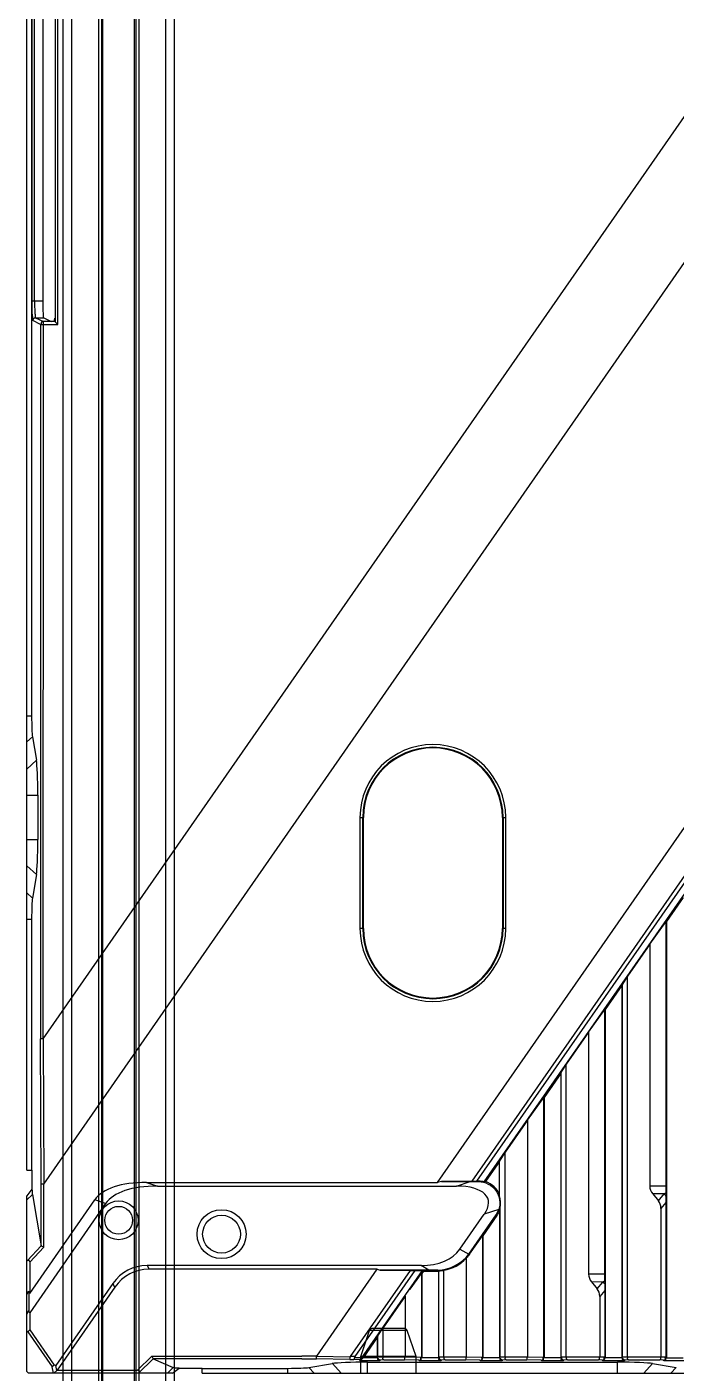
# Model space of a CAD drawing. Header units: millimetres. Extents: x 389 to 17466, y 310 to 5904.
# Drawn here: x 10893 to 11009.7, y 4533.6 to 4775.9 of the extents above; entities that cross this region are included whole.
import ezdxf

# ---------------------------------------------------------------- set-up
doc = ezdxf.new("R2010")
doc.units = ezdxf.units.MM

# ---------------------------------------------------------------- blocks, each defined once
blk = doc.blocks.new('aszfxn')
at = {"color": 7, "linetype": 'Continuous'}
for p, q in [((9140.37, 3308.69), (9141.96, 3313.36)), ((9148.74, 3313.36), (9141.96, 3313.36)), ((9148.26, 3313.69), (9142.43, 3313.69)), ((9150.32, 3308.69), (9148.74, 3313.36)), ((9140.37, 3305.69), (9140.37, 3308.69)), ((9150.32, 3308.69), (9140.37, 3308.69)), ((9150.32, 3305.69), (9150.32, 3308.69)), ((9083.27, 2885.85), (9341.64, 3257.76)), ((9083.38, 2859.71), (9350.77, 3244.62)), ((9080.35, 2862.19), (9080.35, 3085.69)), ((9081.19, 3085.69), (9081.19, 2943.97)), ((9085.92, 3014.42), (9085.92, 3076.97)), ((9085.42, 3076.47), (9085.42, 3014.92)), ((9081.23, 3072.77), (9081.23, 3018.62)), ((9081.73, 3018.62), (9081.73, 3072.77)), ((9083.26, 3018.62), (9083.26, 3072.77)), ((9154.21, 2860.01), (9292.85, 3059.59)), ((9160.43, 2860.2), (9293.07, 3051.13)), ((9161.28, 2860.2), (9293.63, 3050.71)), ((9162.6, 2860.1), (9294.58, 3050.08)), ((9083.26, 3018.62), (9081.23, 3018.62)), ((9082.8, 3014.42), (9081.41, 3015.12)), ((9081.91, 3015.62), (9083.3, 3014.92)), ((9081.91, 3015.62), (9083.41, 3015.62)), ((9082.8, 3014.42), (9082.8, 2885.83)), ((9082.8, 3014.42), (9085.92, 3014.42)), ((9083.3, 3011.54), (9083.3, 3014.92)), ((9085.42, 3014.92), (9083.3, 3014.92)), ((9083.41, 3015.62), (9084.68, 3014.95)), ((9085.42, 3014.92), (9085.31, 3014.97)), ((9085.42, 3014.91), (9085.67, 3014.67)), ((9085.67, 3014.67), (9085.8, 3014.54)), ((9083.27, 2885.85), (9083.3, 3011.54)), ((9080.35, 2943.97), (9081.19, 2943.97)), ((9081.34, 2940.21), (9080.35, 2939.28)), ((9081.34, 2940.21), (9082.05, 2936)), ((9080.35, 2934.39), (9082.05, 2936)), ((9080.35, 2929.69), (9082.3, 2929.69)), ((9082.3, 2929.69), (9082.3, 2921.7)), ((9140.23, 2925.69), (9140.23, 2905.69)), ((9140.23, 2925.69), (9140.85, 2925.69)), ((9140.73, 2905.69), (9140.73, 2925.69)), ((9140.85, 2905.69), (9140.85, 2925.69)), ((9165.85, 2925.69), (9165.85, 2905.69)), ((9165.85, 2925.69), (9166.46, 2925.69)), ((9165.97, 2925.69), (9165.97, 2905.69)), ((9166.46, 2905.69), (9166.46, 2925.69)), ((9080.35, 2921.7), (9082.3, 2921.7)), ((9082.05, 2915.39), (9080.35, 2917)), ((9082.05, 2915.39), (9081.34, 2911.18)), ((9080.35, 2912.11), (9081.34, 2911.18)), ((9198.35, 2911.28), (9195.35, 2906.96)), ((9080.35, 2907.41), (9081.19, 2907.41)), ((9081.19, 2907.41), (9081.19, 2862.19)), ((9140.85, 2905.69), (9140.23, 2905.69)), ((9166.46, 2905.69), (9165.85, 2905.69)), ((9192.35, 2902.87), (9195.29, 2906.98)), ((9195.29, 2859.31), (9195.29, 2906.98)), ((9195.29, 2906.98), (9195.35, 2906.96)), ((9195.35, 2906.96), (9195.35, 2828.44)), ((9192.35, 2902.87), (9188.35, 2897.11)), ((9192.35, 2902.87), (9192.35, 2859.31)), ((9187.35, 2895.44), (9184.35, 2891.13)), ((9187.43, 2895.71), (9187.35, 2895.44)), ((9187.35, 2895.44), (9187.35, 2828.46)), ((9188.35, 2897.11), (9187.43, 2895.71)), ((9187.43, 2828.54), (9187.43, 2895.71)), ((9188.35, 2828.58), (9188.35, 2897.11)), ((9181.35, 2887.04), (9184.29, 2891.14)), ((9184.29, 2843.47), (9184.29, 2891.14)), ((9184.35, 2891.13), (9184.29, 2891.14)), ((9184.35, 2891.13), (9184.35, 2828.44)), ((9082.9, 2859.69), (9082.8, 2885.83)), ((9083.27, 2885.85), (9082.87, 2885.84)), ((9083.27, 2885.85), (9083.38, 2859.71)), ((9181.35, 2887.04), (9177.35, 2881.28)), ((9181.35, 2887.04), (9181.35, 2843.47)), ((9177.35, 2881.28), (9176.43, 2879.88)), ((9177.35, 2828.58), (9177.35, 2881.28)), ((9176.35, 2879.61), (9173.35, 2875.29)), ((9176.43, 2879.88), (9176.35, 2879.61)), ((9176.35, 2879.61), (9176.35, 2828.46)), ((9176.43, 2828.54), (9176.43, 2879.88)), ((9170.35, 2871.2), (9173.29, 2875.31)), ((9173.29, 2828.49), (9173.29, 2875.31)), ((9173.29, 2875.31), (9173.35, 2875.29)), ((9173.35, 2875.29), (9173.35, 2828.44)), ((9170.35, 2871.2), (9166.35, 2865.45)), ((9170.35, 2871.2), (9170.35, 2828.57)), ((9165.35, 2863.78), (9162.83, 2860.15)), ((9166.35, 2865.45), (9165.35, 2863.91)), ((9165.35, 2857.57), (9165.35, 2863.91)), ((9166.35, 2828.58), (9166.35, 2865.45)), ((9080.35, 2862.19), (9081.25, 2862.19)), ((9081.25, 2862.19), (9081.25, 2858.78)), ((9081.25, 2858.78), (9080.35, 2857.57)), ((9082.91, 2848.57), (9082.9, 2859.69)), ((9083.38, 2859.71), (9082.98, 2859.7)), ((9083.4, 2848.38), (9083.38, 2859.71)), ((9101.87, 2860.01), (9103.84, 2859.34)), ((9101.87, 2860.01), (9154.21, 2860.01)), ((9103.84, 2859.34), (9157.58, 2859.34)), ((9154.9, 2860.14), (9154.21, 2860.01)), ((9160.43, 2860.2), (9154.9, 2860.14)), ((9154.9, 2860.14), (9160.08, 2860.14)), ((9157.58, 2859.34), (9160.08, 2860.14)), ((9160.43, 2860.2), (9161.28, 2860.2)), ((9161.6, 2860.21), (9161.28, 2860.2)), ((9161.6, 2860.21), (9161.6, 2860.14)), ((9195.29, 2859.31), (9192.35, 2859.31)), ((9081.34, 2857.8), (9080.35, 2856.87)), ((9080.35, 2825.99), (9080.35, 2857.57)), ((9080.85, 2840.03), (9092.53, 2856.86)), ((9081.34, 2857.8), (9082.91, 2848.57)), ((9094.5, 2856.19), (9092.53, 2856.86)), ((9192.9, 2857.92), (9193.91, 2856.7)), ((9194.92, 2857.92), (9192.9, 2857.92)), ((9193.91, 2856.7), (9194.92, 2857.92)), ((9195.26, 2856.39), (9194.35, 2855.28)), ((9194.92, 2857.92), (9195.28, 2858.19)), ((9195.26, 2856.37), (9195.26, 2828.54)), ((9094.5, 2856.19), (9080.85, 2836.52)), ((9158.22, 2847.98), (9162.6, 2854.29)), ((9159.81, 2847.11), (9164.72, 2854.18)), ((9164.88, 2854.06), (9162.35, 2850.41)), ((9165.19, 2855.12), (9162.6, 2854.29)), ((9164.72, 2854.18), (9164.88, 2854.06)), ((9165.35, 2854.96), (9165.35, 2828.46)), ((9165.43, 2828.54), (9165.43, 2855.42)), ((9194.35, 2855.28), (9194.35, 2828.58)), ((9159.95, 2847.09), (9162.29, 2850.4)), ((9162.29, 2850.4), (9162.35, 2850.41)), ((9162.29, 2850.4), (9162.29, 2828.51)), ((9162.35, 2850.41), (9162.35, 2828.44)), ((9082.91, 2848.57), (9080.47, 2845.96)), ((9083.4, 2848.38), (9080.85, 2845.66)), ((9083.4, 2848.37), (9082.98, 2848.54)), ((9158.22, 2847.98), (9159.81, 2847.11)), ((9159.95, 2847.09), (9159.85, 2847.16)), ((9080.35, 2845.88), (9080.47, 2845.96)), ((9080.83, 2845.79), (9080.85, 2845.66)), ((9080.85, 2845.66), (9080.85, 2840.03)), ((9101.96, 2845.04), (9102.3, 2844.37)), ((9151.22, 2845.04), (9101.96, 2845.04)), ((9143.35, 2844.37), (9102.3, 2844.37)), ((9132.49, 2828.75), (9143.35, 2844.37)), ((9143.35, 2844.37), (9143.85, 2844.24)), ((9152.61, 2844.24), (9143.85, 2844.24)), ((9143.85, 2844.24), (9149.3, 2844.18)), ((9152.61, 2844.24), (9151.22, 2845.04)), ((9154.26, 2844.24), (9154.26, 2844.09)), ((9159.35, 2846.36), (9159.35, 2828.57)), ((9095.8, 2841.82), (9085.57, 2827.08)), ((9096.15, 2841.16), (9095.8, 2841.82)), ((9138.51, 2828.65), (9149.3, 2844.18)), ((9139.36, 2828.65), (9150.15, 2844.18)), ((9140.59, 2828.43), (9151.51, 2844.15)), ((9149.25, 2840.8), (9151.29, 2843.64)), ((9149.3, 2844.18), (9150.15, 2844.18)), ((9150.15, 2844.18), (9151.51, 2844.15)), ((9151.29, 2843.64), (9151.29, 2828.51)), ((9151.29, 2843.64), (9151.35, 2843.62)), ((9151.64, 2844.04), (9151.35, 2843.62)), ((9151.35, 2843.62), (9151.35, 2828.44)), ((9151.51, 2844.15), (9151.64, 2844.04)), ((9151.64, 2844.04), (9154.35, 2844.04)), ((9154.43, 2844.1), (9154.26, 2844.09)), ((9154.43, 2844.1), (9154.35, 2844.04)), ((9154.35, 2844.04), (9154.35, 2828.46)), ((9154.43, 2828.54), (9154.43, 2844.1)), ((9155.35, 2828.58), (9155.35, 2844.21)), ((9184.29, 2843.47), (9181.35, 2843.47)), ((9181.9, 2842.09), (9182.91, 2840.86)), ((9183.92, 2842.08), (9181.9, 2842.09)), ((9182.91, 2840.86), (9183.92, 2842.08)), ((9183.92, 2842.08), (9184.28, 2842.35)), ((9080.35, 2839.82), (9080.66, 2840.41)), ((9080.66, 2840.41), (9080.85, 2840.03)), ((9080.66, 2840.41), (9080.66, 2836.9)), ((9096.15, 2841.16), (9085.77, 2826.19)), ((9148.35, 2839.53), (9144.35, 2833.78)), ((9148.35, 2839.53), (9148.35, 2828.57)), ((9149.23, 2840.81), (9149.25, 2840.8)), ((9184.26, 2840.56), (9183.35, 2839.45)), ((9183.35, 2839.45), (9183.35, 2828.58)), ((9184.26, 2840.53), (9184.26, 2828.54)), ((9080.35, 2836.31), (9080.66, 2836.9)), ((9080.85, 2836.52), (9080.66, 2836.9)), ((9080.85, 2836.52), (9080.85, 2833.47)), ((9080.52, 2833.12), (9080.35, 2833.26)), ((9080.52, 2833.12), (9080.85, 2833.47)), ((9080.52, 2833.12), (9084.88, 2826.84)), ((9080.85, 2833.47), (9085.27, 2827.1)), ((9143.43, 2832.37), (9143.35, 2832.11)), ((9143.43, 2832.37), (9144.35, 2833.78)), ((9143.43, 2828.54), (9143.43, 2832.37)), ((9144.35, 2833.78), (9144.35, 2828.58)), ((9143.35, 2832.11), (9140.8, 2828.44)), ((9143.35, 2832.11), (9143.35, 2828.46)), ((9100.23, 2826.19), (9102.82, 2828.75)), ((9100.43, 2825.69), (9103.03, 2828.25)), ((9102.82, 2828.75), (9102.99, 2828.35)), ((9103.03, 2828.25), (9106.62, 2826.72)), ((9129.78, 2828.25), (9103.03, 2828.25)), ((9132.49, 2828.75), (9129.78, 2828.73)), ((9129.78, 2828.25), (9132.38, 2828.25)), ((9131.06, 2826.68), (9135.27, 2827.4)), ((9138.39, 2828.15), (9132.38, 2828.25)), ((9138.47, 2828.54), (9132.45, 2828.65)), ((9136.87, 2825.69), (9135.27, 2827.4)), ((9138.39, 2828.15), (9139.15, 2828.15)), ((9139.36, 2828.65), (9138.51, 2828.65)), ((9140.13, 2828.11), (9139.15, 2828.15)), ((9140.59, 2828.43), (9139.29, 2828.48)), ((9140.13, 2828.11), (9140.22, 2827.94)), ((9140.22, 2827.94), (9143.82, 2827.94)), ((9140.53, 2828.34), (9140.59, 2828.43)), ((9140.62, 2828.17), (9140.53, 2828.34)), ((9143.35, 2828.44), (9140.8, 2828.44)), ((9141.57, 2825.69), (9141.57, 2827.64)), ((9141.57, 2827.64), (9186.57, 2827.64)), ((9143.43, 2828.54), (9143.35, 2828.46)), ((9144.35, 2828.58), (9143.43, 2828.53)), ((9143.82, 2827.94), (9143.92, 2828.03)), ((9144.55, 2828.07), (9143.92, 2828.03)), ((9148.35, 2828.57), (9144.35, 2828.57)), ((9144.55, 2828.07), (9148.23, 2828.07)), ((9150.81, 2828), (9148.23, 2828.07)), ((9151.29, 2828.49), (9148.35, 2828.57)), ((9150.81, 2828), (9150.87, 2827.94)), ((9150.87, 2827.94), (9154.82, 2827.94)), ((9151.35, 2828.46), (9151.29, 2828.51)), ((9154.35, 2828.44), (9151.35, 2828.44)), ((9154.43, 2828.54), (9154.35, 2828.46)), ((9155.35, 2828.58), (9154.43, 2828.53)), ((9154.82, 2827.94), (9154.92, 2828.03)), ((9155.55, 2828.07), (9154.92, 2828.03)), ((9159.35, 2828.57), (9155.35, 2828.57)), ((9155.55, 2828.07), (9159.23, 2828.07)), ((9161.81, 2828), (9159.23, 2828.07)), ((9162.29, 2828.49), (9159.35, 2828.57)), ((9161.81, 2828), (9161.87, 2827.94)), ((9161.87, 2827.94), (9165.82, 2827.94)), ((9162.35, 2828.46), (9162.29, 2828.51)), ((9165.35, 2828.44), (9162.35, 2828.44)), ((9165.43, 2828.54), (9165.35, 2828.46)), ((9166.35, 2828.58), (9165.43, 2828.53)), ((9165.82, 2827.94), (9165.92, 2828.03)), ((9166.55, 2828.07), (9165.92, 2828.03)), ((9170.35, 2828.57), (9166.35, 2828.57)), ((9166.55, 2828.07), (9170.23, 2828.07)), ((9172.81, 2828), (9170.23, 2828.07)), ((9173.29, 2828.49), (9170.35, 2828.57)), ((9172.81, 2828), (9172.87, 2827.94)), ((9172.87, 2827.94), (9176.82, 2827.94)), ((9173.35, 2828.46), (9173.29, 2828.51)), ((9176.35, 2828.44), (9173.35, 2828.44)), ((9176.43, 2828.54), (9176.35, 2828.46)), ((9177.35, 2828.58), (9176.43, 2828.53)), ((9176.82, 2827.94), (9176.92, 2828.03)), ((9177.55, 2828.07), (9176.92, 2828.03)), ((9183.35, 2828.57), (9177.35, 2828.57)), ((9177.55, 2828.07), (9183.14, 2828.07)), ((9183.78, 2828.03), (9183.14, 2828.07)), ((9184.26, 2828.53), (9183.35, 2828.58)), ((9183.78, 2828.03), (9183.87, 2827.94)), ((9183.87, 2827.94), (9187.82, 2827.94)), ((9184.35, 2828.46), (9184.26, 2828.54)), ((9187.35, 2828.44), (9184.35, 2828.44)), ((9186.57, 2825.69), (9186.57, 2827.64)), ((9187.43, 2828.54), (9187.35, 2828.46)), ((9188.35, 2828.58), (9187.43, 2828.53)), ((9187.82, 2827.94), (9187.92, 2828.03)), ((9188.55, 2828.07), (9187.92, 2828.03)), ((9194.35, 2828.57), (9188.35, 2828.57)), ((9188.55, 2828.07), (9194.14, 2828.07)), ((9192.87, 2827.4), (9191.27, 2825.69)), ((9192.87, 2827.4), (9197.08, 2826.68)), ((9194.78, 2828.03), (9194.14, 2828.07)), ((9195.26, 2828.53), (9194.35, 2828.58)), ((9194.87, 2827.94), (9194.78, 2828.03)), ((9194.87, 2827.94), (9198.82, 2827.94)), ((9195.35, 2828.46), (9195.26, 2828.54)), ((9195.35, 2828.44), (9198.35, 2828.44)), ((9080.65, 2825.69), (9080.35, 2825.99)), ((9106.54, 2825.69), (9080.65, 2825.69)), ((9085.27, 2827.1), (9084.88, 2826.84)), ((9085.11, 2825.69), (9084.88, 2826.84)), ((9085.77, 2826.19), (9085.16, 2825.69)), ((9085.57, 2827.08), (9085.27, 2827.1)), ((9085.75, 2826.17), (9085.57, 2827.08)), ((9085.77, 2826.19), (9100.23, 2826.19)), ((9105.61, 2825.69), (9106.62, 2826.72)), ((9106.54, 2825.69), (9107.75, 2826.6)), ((9107.75, 2826.6), (9111.85, 2826.6)), ((9111.85, 2825.69), (9111.85, 2826.6)), ((9111.85, 2826.54), (9127.29, 2826.54)), ((9111.85, 2825.69), (9295.35, 2825.69)), ((9127.29, 2825.69), (9127.29, 2826.54)), ((9131.06, 2826.68), (9131.99, 2825.69)), ((9196.15, 2825.69), (9197.08, 2826.68))]:
    blk.add_line(p, q, dxfattribs=at)
blk.add_lwpolyline([(9139.29, 2828.48), (9139.29, 2828.51), (9139.32, 2828.57), (9139.35, 2828.64)], dxfattribs=at)
for centre, radius in [((9096.85, 2853.19), 3.5), ((9096.85, 2853.19), 2.5), ((9115.35, 2850.69), 4.4), ((9115.35, 2850.69), 3.4)]:
    blk.add_circle(centre, radius, dxfattribs=at)
for centre, radius, start, end in [((9142.43, 3313.19), 0.5, 90, 161.222), ((9148.26, 3313.19), 0.5, 18.778, 90), ((9153.35, 2925.69), 13.11, 0, 180), ((9153.35, 2925.69), 12.62, 0, 180), ((9153.35, 2925.69), 12.5, 0, 180), ((9153.35, 2905.69), 13.11, 180, 0), ((9153.35, 2905.69), 12.62, 180, 0), ((9153.35, 2905.69), 12.5, 180, 0), ((9161.6, 2856.34), 4, 20.2794, 72.0544), ((9131.82, 2859.29), 63.47, 359.0025, 0.0075), ((9191.53, 2854.25), 4.99, 41.468, 47.2637), ((9276.57, 2856.33), 81.31, 179.1383, 179.9765), ((9322.89, 2855.72), 127.63, 178.8932, 179.1744), ((9161.6, 2856.34), 4, 325.2309, 339.7206), ((9154.26, 2851.04), 6.91, 279.0385, 317.37), ((9154.02, 2851.06), 6.97, 273.3954, 280.9988), ((9180.53, 2838.42), 4.99, 41.468, 47.2637), ((9311.87, 2839.88), 127.61, 178.8932, 179.1745), ((9120.82, 2843.46), 63.47, 359.0025, 0.0075), ((9265.57, 2840.5), 81.31, 179.1383, 179.9765), ((9122.28, 9639.85), 6811.13, 269.836322, 270.063074)]:
    blk.add_arc(centre, radius, start, end, dxfattribs=at)
for centre, major_axis, ratio, start_param, end_param in [((9085.3, 3015.92), (0, 1), 0.052408, -2.817038, -1.986014), ((9081.4, 2943.97), (0, 3.94), 0.05248, -4.712389, -3.440942), ((9081.95, 2929.69), (0, 6.6), 0.05248, -1.570796, -0.299349), ((9081.95, 2921.7), (0, 6.6), 0.05248, -2.842244, -1.570796), ((9081.4, 2907.41), (0, 3.94), 0.05248, 0.299349, 1.570796), ((9081.4, 2861.57), (0, 3.94), 0.05248, -3.927286, -3.440942), ((9111.71, 2849.19), (19.69, -6.66), 0.433035, 2.233679, 3.017333), ((9113.68, 2848.53), (-19.69, 6.66), 0.433035, -0.907913, -0.12426), ((9151.8, 2853.33), (11.47, 3.66), 0.415384, -0.496063, 0.914991), ((9174.13, 2860.47), (17.26, 0.27), 0.011165, -2.522691, -2.384062), ((9161.68, 2856.28), (3.23, -2.24), 0.999639, 1.942826, 2.199847), ((9166.29, 2853.08), (7.05, -4.9), 0.745659, 2.500349, 2.532976), ((9201.29, 2859.3), (8.94, -0.01), 0.447213, -3.141155, -2.787056), ((9161.45, 2856.34), (4.08, 0), 0.99939, 6.054834, 6.588589), ((9190.39, 2852.89), (3.32, 4.01), 0.537556, -0.576141, -0.102519), ((9161.68, 2856.29), (3.04, -2.11), 0.999657, 0, 0.285257), ((9153.81, 2856.34), (11.69, 0), 0.745659, -0.159719, -0.106179), ((9145.43, 2855.86), (13.04, -7.49), 0.5986, -0.805892, -0.051162), ((9103.7, 2834.22), (-5.22, 9.98), 0.799087, -0.395949, 0.395949), ((9104.05, 2833.56), (-5.22, 9.98), 0.799087, -0.395949, 0.395949), ((9166.69, 2843.64), (18.83, -0.45), 0.021083, 2.291893, 2.415467), ((9190.29, 2843.47), (8.94, -0.01), 0.447213, -3.141155, -2.787056), ((9179.39, 2837.06), (3.32, 4.01), 0.537556, -0.576141, -0.102519), ((9134.01, 2828.75), (1.56, 0.12), 0.310502, 2.892725, 3.103587), ((9141.57, 2827.3), (6.6, 0), 0.05248, 1.570796, 2.842244), ((9140.03, 2828.65), (1.56, 0.12), 0.310502, 2.892725, 3.103587), ((9140.83, 2828.44), (0.348, 0.5), 0.043003, -4.682442, -4.126215), ((9186.57, 2827.3), (6.6, 0), 0.05248, 0.299349, 1.570796), ((9099.72, 2825.69), (0.863, 0.354), 0.409737, 0.166333, 0.785398), ((9110.54, 2826.75), (3.94, 0), 0.05248, -3.018931, -2.355899), ((9127.29, 2826.75), (3.94, 0), 0.05248, -1.570796, -0.299349)]:
    blk.add_ellipse(centre, major_axis=major_axis, ratio=ratio, start_param=start_param, end_param=end_param, dxfattribs=at)
for points, knots in [([(9081.23, 3018.62), (9081.23, 3018.18), (9081.25, 3017.38), (9081.24, 3016.26), (9081.37, 3015.62), (9081.32, 3015.16), (9081.41, 3015.12)], [0, 0, 0, 0, 0.375776, 0.696317, 0.914572, 1, 1, 1, 1]), ([(9081.73, 3018.62), (9081.73, 3018.24), (9081.74, 3017.55), (9081.74, 3016.6), (9081.86, 3016.05), (9081.83, 3015.65), (9081.91, 3015.62)], [0, 0, 0, 0, 0.375121, 0.695398, 0.912965, 1, 1, 1, 1]), ([(9083.41, 3015.62), (9083.33, 3015.66), (9083.38, 3016.05), (9083.26, 3016.6), (9083.27, 3017.55), (9083.26, 3018.24), (9083.26, 3018.62)], [0, 0, 0, 0, 0.085405, 0.30367, 0.624159, 1, 1, 1, 1]), ([(9083.3, 3014.92), (9083.18, 3014.92), (9082.92, 3014.91), (9082.87, 3014.6), (9082.93, 3014.52)], [0, 0, 0, 0, 0.542802, 1, 1, 1, 1]), ([(9161.6, 2860.14), (9162.75, 2860.15), (9165.2, 2858.91), (9165.56, 2856.21), (9165.19, 2855.12)], [0, 0, 0, 0, 0.499926, 1, 1, 1, 1]), ([(9080.44, 2845.94), (9080.51, 2845.99), (9080.71, 2846.11), (9080.81, 2845.88), (9080.83, 2845.79)], [0, 0, 0, 0, 0.460744, 1, 1, 1, 1]), ([(9132.38, 2828.25), (9132.4, 2828.26), (9132.44, 2828.4), (9132.44, 2828.51), (9132.43, 2828.59)], [0, 0, 0, 0, 0.264692, 1, 1, 1, 1]), ([(9138.39, 2828.15), (9138.42, 2828.16), (9138.46, 2828.3), (9138.46, 2828.4), (9138.45, 2828.49)], [0, 0, 0, 0, 0.264695, 1, 1, 1, 1]), ([(9139.15, 2828.15), (9139.19, 2828.15), (9139.28, 2828.24), (9139.26, 2828.36), (9139.25, 2828.44)], [0, 0, 0, 0, 0.308991, 1, 1, 1, 1]), ([(9140.22, 2827.94), (9140.32, 2827.94), (9140.51, 2827.98), (9140.55, 2828.14), (9140.56, 2828.19)], [0, 0, 0, 0, 0.676677, 1, 1, 1, 1]), ([(9143.82, 2827.94), (9143.72, 2827.94), (9143.46, 2827.95), (9143.41, 2828.24), (9143.46, 2828.35)], [0, 0, 0, 0, 0.481997, 1, 1, 1, 1]), ([(9143.92, 2828.03), (9143.8, 2828.04), (9143.54, 2828.06), (9143.49, 2828.37), (9143.55, 2828.45)], [0, 0, 0, 0, 0.527189, 1, 1, 1, 1]), ([(9144.55, 2828.07), (9144.46, 2828.08), (9144.35, 2828.27), (9144.38, 2828.42), (9144.4, 2828.48)], [0, 0, 0, 0, 0.615569, 1, 1, 1, 1]), ([(9148.23, 2828.07), (9148.25, 2828.07), (9148.35, 2828.19), (9148.34, 2828.36), (9148.32, 2828.49)], [0, 0, 0, 0, 0.120254, 1, 1, 1, 1]), ([(9150.81, 2828), (9150.92, 2828), (9151.18, 2828.02), (9151.23, 2828.31), (9151.18, 2828.41)], [0, 0, 0, 0, 0.5146, 1, 1, 1, 1]), ([(9150.87, 2827.94), (9150.98, 2827.94), (9151.24, 2827.95), (9151.28, 2828.25), (9151.23, 2828.36)], [0, 0, 0, 0, 0.478206, 1, 1, 1, 1]), ([(9154.82, 2827.94), (9154.72, 2827.94), (9154.46, 2827.95), (9154.41, 2828.24), (9154.46, 2828.35)], [0, 0, 0, 0, 0.481997, 1, 1, 1, 1]), ([(9154.92, 2828.03), (9154.8, 2828.04), (9154.54, 2828.06), (9154.49, 2828.37), (9154.55, 2828.45)], [0, 0, 0, 0, 0.527189, 1, 1, 1, 1]), ([(9155.55, 2828.07), (9155.46, 2828.08), (9155.35, 2828.27), (9155.38, 2828.42), (9155.4, 2828.48)], [0, 0, 0, 0, 0.615569, 1, 1, 1, 1]), ([(9159.23, 2828.07), (9159.25, 2828.07), (9159.35, 2828.19), (9159.34, 2828.36), (9159.32, 2828.49)], [0, 0, 0, 0, 0.120254, 1, 1, 1, 1]), ([(9161.81, 2828), (9161.92, 2828), (9162.18, 2828.02), (9162.23, 2828.31), (9162.18, 2828.41)], [0, 0, 0, 0, 0.5146, 1, 1, 1, 1]), ([(9161.87, 2827.94), (9161.98, 2827.94), (9162.24, 2827.95), (9162.28, 2828.25), (9162.23, 2828.36)], [0, 0, 0, 0, 0.478206, 1, 1, 1, 1]), ([(9165.82, 2827.94), (9165.72, 2827.94), (9165.46, 2827.95), (9165.41, 2828.24), (9165.46, 2828.35)], [0, 0, 0, 0, 0.481997, 1, 1, 1, 1]), ([(9165.92, 2828.03), (9165.8, 2828.04), (9165.54, 2828.06), (9165.49, 2828.37), (9165.55, 2828.45)], [0, 0, 0, 0, 0.527189, 1, 1, 1, 1]), ([(9166.55, 2828.07), (9166.46, 2828.08), (9166.35, 2828.27), (9166.38, 2828.42), (9166.4, 2828.48)], [0, 0, 0, 0, 0.615569, 1, 1, 1, 1]), ([(9170.23, 2828.07), (9170.25, 2828.07), (9170.35, 2828.19), (9170.34, 2828.36), (9170.32, 2828.49)], [0, 0, 0, 0, 0.120254, 1, 1, 1, 1]), ([(9172.81, 2828), (9172.92, 2828), (9173.18, 2828.03), (9173.24, 2828.32), (9173.19, 2828.42)], [0, 0, 0, 0, 0.514592, 1, 1, 1, 1]), ([(9172.87, 2827.94), (9172.98, 2827.94), (9173.24, 2827.95), (9173.28, 2828.25), (9173.23, 2828.36)], [0, 0, 0, 0, 0.478206, 1, 1, 1, 1]), ([(9176.82, 2827.94), (9176.72, 2827.94), (9176.46, 2827.95), (9176.41, 2828.24), (9176.46, 2828.35)], [0, 0, 0, 0, 0.481997, 1, 1, 1, 1]), ([(9176.92, 2828.03), (9176.8, 2828.04), (9176.54, 2828.06), (9176.49, 2828.37), (9176.55, 2828.45)], [0, 0, 0, 0, 0.527189, 1, 1, 1, 1]), ([(9177.55, 2828.07), (9177.46, 2828.08), (9177.35, 2828.27), (9177.38, 2828.42), (9177.4, 2828.48)], [0, 0, 0, 0, 0.615569, 1, 1, 1, 1]), ([(9183.14, 2828.07), (9183.24, 2828.08), (9183.35, 2828.28), (9183.32, 2828.43), (9183.3, 2828.49)], [0, 0, 0, 0, 0.624168, 1, 1, 1, 1]), ([(9183.78, 2828.03), (9183.89, 2828.04), (9184.15, 2828.05), (9184.2, 2828.35), (9184.14, 2828.43)], [0, 0, 0, 0, 0.529043, 1, 1, 1, 1]), ([(9183.87, 2827.94), (9183.98, 2827.94), (9184.24, 2827.95), (9184.28, 2828.25), (9184.23, 2828.36)], [0, 0, 0, 0, 0.478206, 1, 1, 1, 1]), ([(9187.82, 2827.94), (9187.72, 2827.94), (9187.46, 2827.95), (9187.41, 2828.24), (9187.46, 2828.35)], [0, 0, 0, 0, 0.481997, 1, 1, 1, 1]), ([(9187.92, 2828.03), (9187.8, 2828.04), (9187.54, 2828.06), (9187.49, 2828.37), (9187.55, 2828.45)], [0, 0, 0, 0, 0.527189, 1, 1, 1, 1]), ([(9188.55, 2828.07), (9188.46, 2828.08), (9188.35, 2828.27), (9188.38, 2828.42), (9188.4, 2828.48)], [0, 0, 0, 0, 0.615569, 1, 1, 1, 1]), ([(9194.14, 2828.07), (9194.24, 2828.08), (9194.35, 2828.28), (9194.32, 2828.43), (9194.3, 2828.49)], [0, 0, 0, 0, 0.624168, 1, 1, 1, 1]), ([(9194.78, 2828.03), (9194.89, 2828.04), (9195.15, 2828.05), (9195.2, 2828.35), (9195.14, 2828.43)], [0, 0, 0, 0, 0.529043, 1, 1, 1, 1]), ([(9194.87, 2827.94), (9194.98, 2827.94), (9195.23, 2827.94), (9195.28, 2828.24), (9195.23, 2828.34)], [0, 0, 0, 0, 0.481736, 1, 1, 1, 1])]:
    blk.add_open_spline(points, degree=3, knots=knots, dxfattribs=at)
for points in [[(9081.41, 3015.12), (9081.41, 3015.35), (9081.67, 3015.62), (9081.91, 3015.62)], [(9154.26, 2844.24), (9156.34, 2844.23), (9158.62, 2845.4), (9159.81, 2847.11)], [(9159.95, 2847.09), (9159.77, 2846.84), (9159.58, 2846.57), (9159.33, 2846.39)], [(9140.13, 2828.11), (9140.27, 2828.12), (9140.46, 2828.21), (9140.47, 2828.35)], [(9100.54, 2826.1), (9100.64, 2826.01), (9100.54, 2825.77), (9100.41, 2825.73)]]:
    blk.add_open_spline(points, degree=3, dxfattribs=at)
blk = doc.blocks.new('*U25')
blk.add_blockref('aszfxn', (-9400.35, -3069.19))
blk = doc.blocks.new('*U26')
at = {"color": 0, "linetype": 'ByBlock', "lineweight": -2, "transparency": 16777216}
for p in [(0, 2880), (0, 2400)]:
    blk.add_blockref('*U25', p, dxfattribs=at)
blk = doc.blocks.new('wgrbf')
at = {"color": 114, "linetype": 'Continuous', "true_color": 0x139b48}
for p, q in [((5483.68, 2349.4), (6425.18, 2349.4)), ((6425.18, 2347.9), (5483.68, 2347.9)), ((6395.32, 2343), (5530.33, 2343)), ((5506.19, 2342.23), (6394.77, 2342.23)), ((6394.93, 2342.5), (5530.72, 2342.5)), ((5506.19, 2336.56), (6394.77, 2336.56)), ((6395.32, 2335.8), (5530.33, 2335.8)), ((6394.93, 2336.3), (5530.72, 2336.3)), ((5483.68, 2330.9), (6425.18, 2330.9)), ((6425.18, 2329.4), (5483.68, 2329.4))]:
    blk.add_line(p, q, dxfattribs=at)

msp = doc.modelspace()

# ---------------------------------------------------------------- block references
msp.add_blockref('*U26', (11212.979, 1897.1281))
at = {"rotation": 89.99999999999999}
msp.add_blockref('wgrbf', (13248.8742, -1430.0477), dxfattribs=at)

doc.saveas('drawing.dxf')
